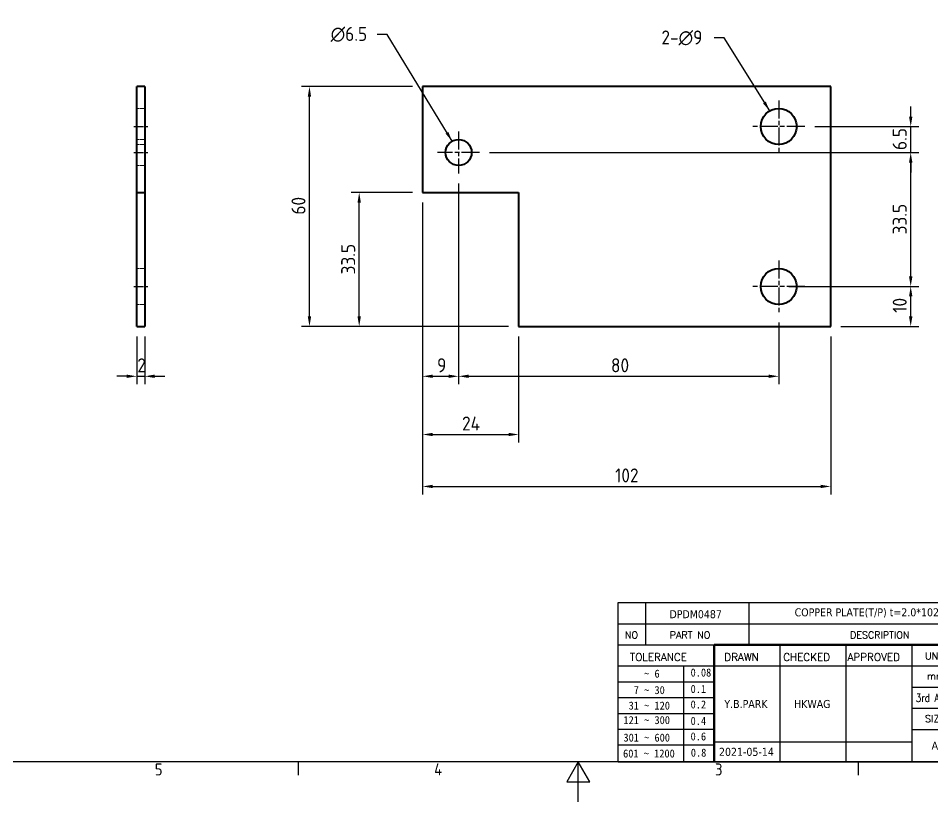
# Model space of a CAD drawing. Header units: millimetres. Extents: x 24815 to 37444, y -10619 to 6020.
# Drawn here: x 27167.4 to 27396, y -4478.6 to -4282.7 of the extents above; entities that cross this region are included whole.
import ezdxf
from ezdxf.enums import TextEntityAlignment as Align

# ---------------------------------------------------------------- set-up
doc = ezdxf.new("R2010")
doc.units = ezdxf.units.MM
doc.linetypes.add('DPDM0487$0$CHAIN', pattern=[0.3543, 0.2362, -0.0295, 0.0591, -0.0295])
doc.linetypes.add('DPDM0487$0$DASHED', pattern=[0.2067, 0.1654, -0.0413])
for name, color, linetype, lineweight in [('DPDM0487$0$가려진 것(ISO)', 2, 'DPDM0487$0$DASHED', 18), ('DPDM0487$0$가시적인 것(ISO)', 3, 'Continuous', 40), ('DPDM0487$0$경계(ISO)', 7, 'Continuous', 25), ('DPDM0487$0$기호(ISO)', 5, 'Continuous', 25), ('DPDM0487$0$제목(ISO)', 5, 'Continuous', 50), ('DPDM0487$0$중심 표식(ISO)', 1, 'Continuous', 25), ('DPDM0487$0$중심선(ISO)', 1, 'Continuous', 25), ('DPDM0487$0$치수(ISO)', 2, 'Continuous', 25), ('DPDM0487$0$해치(ISO)', 7, 'Continuous', 18)]:
    doc.layers.add(name, color=color, linetype=linetype, lineweight=lineweight)
doc.styles.add('DPDM0487$0$HAN_291', font='')
doc.styles.add('DPDM0487$0$HAN_370', font='', dxfattribs={"width": 2})
doc.styles.add('DPDM0487$0$RC_284', font='ROMANC.shx')
doc.styles.add('DPDM0487$0$RC_287', font='ROMANC.shx')
doc.styles.add('DPDM0487$0$RC_292', font='ROMANC.shx')
doc.styles.add('DPDM0487$0$ROMANT_294', font='romant.shx')
doc.styles.add('DPDM0487$0$문자 텍스트_PSTEK_POSCO', font='isocp.shx')
doc.styles.add('DPDM0487$0$치수 텍스트_PSTEK_POSCO', font='isocp.shx')
doc.styles.add('DPDM0487$0$텍스트 스타일198', font='tahoma.ttf')
doc.styles.add('DPDM0487$0$텍스트 스타일333', font='ROMANC.shx', dxfattribs={"width": 0.8})
doc.styles.get('DPDM0487$0$HAN_291').set_extended_font_data('GulimChe')
doc.styles.get('DPDM0487$0$HAN_370').set_extended_font_data('GulimChe')
doc.dimstyles.new('DPDM0487$0$치수_PSTEK_POSCO', dxfattribs={"dimtxt": 3.5, "dimasz": 2.5, "dimexe": 2, "dimexo": 2.5, "dimgap": 1, "dimtad": 1, "dimrnd": 1e-08, "dimdsep": 46, "dimtxsty": 'DPDM0487$0$치수 텍스트_PSTEK_POSCO', "dimcen": 0.09, "dimdle": 10, "dimclrd": 7, "dimclre": 7, "dimclrt": 2, "dimadec": 1, "dimazin": 2, "dimtfac": 1, "dimtmove": 0, "dimatfit": 3, "dimfxl": 1, "dimtolj": 1, "dimlwd": -1, "dimlwe": -1, "dimarcsym": 0})
doc.dimstyles.new('DPDM0487$0$치수_PSTEK_POSCO$7', dxfattribs={"dimtxt": 3.5, "dimasz": 2.5, "dimexe": 2, "dimexo": 2.5, "dimgap": 1, "dimtad": 1, "dimrnd": 1e-08, "dimdsep": 46, "dimtxsty": 'DPDM0487$0$치수 텍스트_PSTEK_POSCO', "dimcen": 0.09, "dimdle": 10, "dimclrd": 7, "dimclre": 7, "dimclrt": 2, "dimadec": 1, "dimazin": 2, "dimtfac": 1, "dimtmove": 0, "dimatfit": 3, "dimfxl": 1, "dimtolj": 1, "dimlwd": -1, "dimlwe": -1, "dimarcsym": 0})

# ---------------------------------------------------------------- blocks, each defined once
blk = doc.blocks.new('DPDM0487$0$경계 Default Border')
at = {"layer": 'DPDM0487$0$경계(ISO)'}
for p, q in [((140, 10), (140, 6.6)), ((280, 10), (280, 6.6))]:
    blk.add_line(p, q, dxfattribs=at)
at = {"layer": 'DPDM0487$0$경계(ISO)', "flags": 128}
for points in [[(10, 10), (10, 287), (410, 287), (410, 10), (10, 10)], [(210, 0), (210, 10), (207.11, 5), (212.89, 5), (210, 10)]]:
    blk.add_lwpolyline(points, dxfattribs=at)
at = {"layer": 'DPDM0487$0$경계(ISO)', "color": 2, "char_height": 3, "attachment_point": 7, "style": 'DPDM0487$0$문자 텍스트_PSTEK_POSCO'}
for s, insert in [('5', (104.14, 6.57)), ('4', (173.97, 6.6)), ('3', (244.17, 6.57))]:
    blk.add_mtext(s, dxfattribs=dict(at, insert=insert))
blk = doc.blocks.new('DPDM0487$0$제목 블록 PSTEK')
for color, points in [(252, [(317.22, 17.06), (322.03, 21.63), (322.28, 21.94), (317.05, 16.98), (318.75, 16.19), (316, 12.72), (316.34, 13), (318.92, 16.27)]), (5, [(321.62, 17.42), (319.53, 18.25), (322.45, 22.02), (317.22, 17.06), (318.92, 16.27), (316.17, 12.8)]), (1, [(324.48, 19.61), (325.24, 19.61), (325.24, 20.26), (321.23, 20.26), (321.23, 19.61), (321.98, 19.61), (321.98, 15.34), (324.48, 15.34)]), (252, [(321.98, 19.61), (321.4, 19.61), (321.4, 19.46), (321.98, 19.46)]), (252, [(324.66, 19.46), (325.42, 19.46), (325.42, 20.11), (325.24, 20.11), (325.24, 19.61), (324.48, 19.61), (324.48, 15.34), (322.16, 15.34), (322.16, 15.19), (324.66, 15.19)]), (1, [(329.23, 20.26), (325.66, 20.26), (325.66, 15.34), (329.36, 15.34), (329.36, 15.99), (328.11, 15.99), (328.11, 17.56), (329.23, 17.56), (329.23, 18.26), (328.11, 18.26), (328.11, 19.61), (329.23, 19.61)]), (252, [(328.29, 19.46), (329.41, 19.46), (329.41, 20.11), (329.23, 20.11), (329.23, 19.61), (328.11, 19.61), (328.11, 18.26), (328.29, 18.26)]), (1, [(332.33, 20.26), (329.86, 20.26), (329.86, 15.34), (332.33, 15.34), (332.33, 17.43), (333.07, 15.34), (335.49, 15.34), (334.25, 19.31), (335.44, 20.26), (334.31, 20.26), (332.33, 19)]), (252, [(332.51, 20.11), (332.33, 20.11), (332.33, 19), (332.51, 19.11)]), (252, [(335.62, 20.11), (335.25, 20.11), (334.25, 19.31), (335.49, 15.34), (333.2, 15.34), (333.25, 15.19), (335.66, 15.19), (334.43, 19.16)]), (252, [(328.29, 17.42), (329.41, 17.42), (329.41, 18.11), (329.23, 18.11), (329.23, 17.56), (328.11, 17.56), (328.11, 15.99), (328.29, 15.99)]), (252, [(332.51, 16.93), (332.33, 17.43), (332.33, 15.34), (330.04, 15.34), (330.04, 15.19), (332.51, 15.19)]), (252, [(329.54, 15.85), (329.36, 15.85), (329.36, 15.34), (325.83, 15.34), (325.83, 15.19), (329.54, 15.19)])]:
    blk.add_hatch(color=color).paths.add_polyline_path(points)
h = blk.add_hatch(color=1)
edge = h.paths.add_edge_path(flags=0)
edge.add_line((314.22, 19.61), (314.22, 17))
edge.add_line((314.22, 17), (314.35, 17))
edge.add_arc((314.35, 17.65), 0.651, 270, 360)
edge.add_line((315, 17.65), (315, 18.96))
edge.add_arc((314.35, 18.96), 0.651, 0, 90)
edge.add_line((314.35, 19.61), (314.22, 19.61))
edge = h.paths.add_edge_path()
edge.add_arc((314.98, 18.29), 1.97, 270, 450)
edge.add_line((314.98, 20.26), (311.77, 20.26))
edge.add_line((311.77, 20.26), (311.77, 15.34))
edge.add_line((311.77, 15.34), (314.22, 15.34))
edge.add_line((314.22, 15.34), (314.22, 16.32))
edge.add_line((314.22, 16.32), (314.98, 16.32))
h = blk.add_hatch(color=252)
edge = h.paths.add_edge_path()
edge.add_arc((314.98, 18.29), 1.97, 270, 406.8279)
edge.add_arc((315.16, 18.14), 1.97, -90, 53.561, ccw=False)
edge.add_line((315.16, 16.17), (314.4, 16.17))
edge.add_line((314.4, 16.17), (314.4, 15.19))
edge.add_line((314.4, 15.19), (311.94, 15.19))
edge.add_line((311.94, 15.19), (311.94, 15.34))
edge.add_line((311.94, 15.34), (314.22, 15.34))
edge.add_line((314.22, 15.34), (314.22, 16.32))
edge.add_line((314.22, 16.32), (314.98, 16.32))
h = blk.add_hatch(color=252)
edge = h.paths.add_edge_path()
edge.add_line((314.4, 19.46), (314.53, 19.46))
edge.add_arc((314.53, 18.81), 0.651, 60.4189, 90, ccw=False)
edge.add_arc((314.35, 18.96), 0.651, 39.9699, 90)
edge.add_line((314.35, 19.61), (314.22, 19.61))
edge.add_line((314.22, 19.61), (314.22, 17))
edge.add_line((314.22, 17), (314.35, 17))
edge.add_arc((314.35, 17.65), 0.651, 270, 274.6931)
edge.add_line((314.4, 17), (314.4, 19.46))
at = {"layer": 'DPDM0487$0$해치(ISO)', "true_color": 0x27d1fc}
h = blk.add_hatch(color=140, dxfattribs=at)
edge = h.paths.add_edge_path()
edge.add_ellipse((330.37, 20.16), major_axis=(9.1, 0), ratio=0.40699, start_angle=301.3098, end_angle=507.7437)
edge.add_ellipse((331.53, 20.46), major_axis=(-9.82, 0), ratio=0.39426, start_angle=111.5121, end_angle=334.4703, ccw=False)
edge.add_line((335.14, 16.86), (335.1, 16.99))
at = {"color": 180}
for p, q in [((182.48, 11.79), (182.48, 51.57)), ((182.48, 51.57), (372.48, 51.57)), ((189.27, 51.57), (189.27, 41.01)), ((215.22, 41.01), (215.22, 51.57)), ((280.88, 51.57), (280.88, 41.01)), ((310.09, 51.57), (310.09, 41.01)), ((316.9, 51.57), (316.9, 41.01)), ((338.46, 51.57), (338.46, 41.01)), ((372.48, 51.57), (372.48, 11.79)), ((182.48, 46.29), (372.48, 46.29)), ((182.48, 41.01), (206.45, 41.01)), ((222.94, 11.79), (222.94, 41.01)), ((239.43, 11.79), (239.43, 41.01)), ((255.92, 11.79), (255.92, 41.01)), ((268.69, 41.01), (268.69, 30.45)), ((280.88, 41.01), (280.88, 25.17)), ((310.09, 41.01), (310.09, 11.79)), ((182.48, 35.73), (206.45, 35.73)), ((198.86, 12.03), (198.86, 35.73)), ((206.45, 35.73), (372.48, 35.73)), ((182.48, 31.78), (206.45, 31.78)), ((255.92, 30.45), (372.48, 30.45)), ((182.48, 27.83), (206.45, 27.83)), ((255.92, 25.17), (372.48, 25.17)), ((268.69, 25.17), (268.69, 11.79)), ((182.48, 23.88), (206.45, 23.88)), ((182.48, 19.93), (206.45, 19.93)), ((255.92, 19.89), (310.09, 19.89)), ((206.45, 16.74), (255.92, 16.74)), ((182.48, 15.98), (206.45, 15.98)), ((182.48, 11.79), (372.48, 11.79))]:
    blk.add_line(p, q, dxfattribs=at)
at = {"color": 7, "lineweight": 50}
for p, q in [((206.45, 11.79), (206.45, 41.01)), ((206.45, 41.01), (372.48, 41.01))]:
    blk.add_line(p, q, dxfattribs=at)
at = {"color": 7}
for p, q in [((322.28, 21.94), (317.05, 16.98)), ((322.45, 22.02), (317.22, 17.06)), ((317.22, 17.06), (322.03, 21.63)), ((319.53, 18.25), (322.45, 22.02)), ((322.03, 21.63), (322.28, 21.94)), ((314.98, 20.26), (311.77, 20.26)), ((311.77, 20.26), (311.77, 15.34)), ((314.98, 20.26), (311.77, 20.26)), ((311.77, 20.26), (311.77, 15.34)), ((314.22, 17), (314.22, 19.61)), ((314.22, 19.61), (314.35, 19.61)), ((314.35, 19.61), (314.22, 19.61)), ((314.22, 19.61), (314.22, 17)), ((314.22, 17), (314.22, 19.61)), ((314.22, 19.61), (314.35, 19.61)), ((314.4, 19.46), (314.53, 19.46)), ((314.4, 17), (314.4, 19.46)), ((315, 18.96), (315, 17.65)), ((315, 18.96), (315, 17.65)), ((325.24, 20.26), (321.23, 20.26)), ((321.23, 20.26), (321.23, 19.61)), ((325.24, 20.26), (321.23, 20.26)), ((321.23, 20.26), (321.23, 19.61)), ((321.23, 19.61), (321.98, 19.61)), ((321.23, 19.61), (321.98, 19.61)), ((321.4, 19.61), (321.4, 19.46)), ((321.98, 19.61), (321.4, 19.61)), ((321.4, 19.46), (321.98, 19.46)), ((321.98, 19.61), (321.98, 15.34)), ((321.98, 19.46), (321.98, 19.61)), ((321.98, 19.61), (321.98, 15.34)), ((324.48, 19.61), (325.24, 19.61)), ((324.48, 15.34), (324.48, 19.61)), ((325.24, 19.61), (324.48, 19.61)), ((324.48, 19.61), (324.48, 15.34)), ((324.48, 19.61), (325.24, 19.61)), ((324.48, 15.34), (324.48, 19.61)), ((324.66, 19.46), (325.42, 19.46)), ((324.66, 15.19), (324.66, 19.46)), ((325.24, 19.61), (325.24, 20.26)), ((325.24, 19.61), (325.24, 20.26)), ((325.42, 20.11), (325.24, 20.11)), ((325.24, 20.11), (325.24, 19.61)), ((325.42, 19.46), (325.42, 20.11)), ((329.23, 20.26), (325.66, 20.26)), ((325.66, 20.26), (325.66, 15.34)), ((325.66, 20.26), (325.66, 15.34)), ((329.23, 20.26), (325.66, 20.26)), ((328.11, 18.26), (328.11, 19.61)), ((328.11, 19.61), (329.23, 19.61)), ((329.23, 19.61), (328.11, 19.61)), ((328.11, 19.61), (328.11, 18.26)), ((328.11, 18.26), (328.11, 19.61)), ((328.11, 19.61), (329.23, 19.61)), ((328.29, 18.26), (328.29, 19.46)), ((328.29, 19.46), (329.41, 19.46)), ((329.23, 19.61), (329.23, 20.26)), ((329.23, 19.61), (329.23, 20.26)), ((329.41, 20.11), (329.23, 20.11)), ((329.23, 20.11), (329.23, 19.61)), ((329.41, 19.46), (329.41, 20.11)), ((332.33, 20.26), (329.86, 20.26)), ((329.86, 20.26), (329.86, 15.34)), ((329.86, 20.26), (329.86, 15.34)), ((332.33, 20.26), (329.86, 20.26)), ((334.31, 20.26), (332.33, 19)), ((332.33, 19), (332.33, 20.26)), ((334.31, 20.26), (332.33, 19)), ((332.33, 19), (332.33, 20.26)), ((332.51, 20.11), (332.33, 20.11)), ((332.33, 20.11), (332.33, 19)), ((332.33, 19), (332.51, 19.11)), ((332.51, 19.11), (332.51, 20.11)), ((334.25, 19.31), (335.44, 20.26)), ((334.25, 19.31), (335.44, 20.26)), ((335.25, 20.11), (334.25, 19.31)), ((335.49, 15.34), (334.25, 19.31)), ((334.25, 19.31), (335.49, 15.34)), ((335.49, 15.34), (334.25, 19.31)), ((335.44, 20.26), (334.31, 20.26)), ((335.44, 20.26), (334.31, 20.26)), ((334.43, 19.16), (335.62, 20.11)), ((335.66, 15.19), (334.43, 19.16)), ((335.62, 20.11), (335.25, 20.11)), ((314.35, 17), (314.22, 17)), ((314.22, 17), (314.35, 17)), ((314.35, 17), (314.22, 17)), ((314.22, 16.32), (314.98, 16.32)), ((314.22, 15.34), (314.22, 16.32)), ((314.98, 16.32), (314.22, 16.32)), ((314.22, 16.32), (314.22, 15.34)), ((314.22, 16.32), (314.98, 16.32)), ((314.22, 15.34), (314.22, 16.32)), ((314.4, 16.17), (315.16, 16.17)), ((314.4, 15.19), (314.4, 16.17)), ((318.75, 16.19), (316, 12.72)), ((316.17, 12.8), (321.62, 17.42)), ((318.92, 16.27), (316.17, 12.8)), ((316.34, 13), (318.92, 16.27)), ((317.05, 16.98), (318.75, 16.19)), ((318.92, 16.27), (317.22, 17.06)), ((317.22, 17.06), (318.92, 16.27)), ((321.62, 17.42), (319.53, 18.25)), ((329.23, 18.26), (328.11, 18.26)), ((328.11, 18.26), (328.29, 18.26)), ((329.23, 18.26), (328.11, 18.26)), ((328.11, 17.56), (329.23, 17.56)), ((328.11, 15.99), (328.11, 17.56)), ((329.23, 17.56), (328.11, 17.56)), ((328.11, 17.56), (328.11, 15.99)), ((328.11, 17.56), (329.23, 17.56)), ((328.11, 15.99), (328.11, 17.56)), ((328.29, 15.99), (328.29, 17.42)), ((328.29, 17.42), (329.41, 17.42)), ((329.23, 17.56), (329.23, 18.26)), ((329.23, 17.56), (329.23, 18.26)), ((329.41, 18.11), (329.23, 18.11)), ((329.23, 18.11), (329.23, 17.56)), ((329.41, 17.42), (329.41, 18.11)), ((332.33, 17.43), (333.07, 15.34)), ((332.33, 15.34), (332.33, 17.43)), ((332.51, 16.93), (332.33, 17.43)), ((332.33, 17.43), (332.33, 15.34)), ((332.33, 17.43), (333.07, 15.34)), ((332.33, 15.34), (332.33, 17.43)), ((332.51, 15.19), (332.51, 16.93)), ((345.04, 17.5), (344.99, 17.69)), ((311.77, 15.34), (314.22, 15.34)), ((311.77, 15.34), (314.22, 15.34)), ((314.22, 15.34), (311.94, 15.34)), ((311.94, 15.34), (311.94, 15.19)), ((311.94, 15.19), (314.4, 15.19)), ((321.98, 15.34), (324.48, 15.34)), ((321.98, 15.34), (324.48, 15.34)), ((324.48, 15.34), (322.16, 15.34)), ((322.16, 15.34), (322.16, 15.19)), ((322.16, 15.19), (324.66, 15.19)), ((325.66, 15.34), (329.36, 15.34)), ((325.66, 15.34), (329.36, 15.34)), ((329.36, 15.34), (325.83, 15.34)), ((325.83, 15.34), (325.83, 15.19)), ((325.83, 15.19), (329.54, 15.19)), ((329.36, 15.99), (328.11, 15.99)), ((328.11, 15.99), (328.29, 15.99)), ((329.36, 15.99), (328.11, 15.99)), ((329.36, 15.34), (329.36, 15.99)), ((329.36, 15.34), (329.36, 15.99)), ((329.54, 15.85), (329.36, 15.85)), ((329.36, 15.85), (329.36, 15.34)), ((329.54, 15.19), (329.54, 15.85)), ((329.86, 15.34), (332.33, 15.34)), ((329.86, 15.34), (332.33, 15.34)), ((332.33, 15.34), (330.04, 15.34)), ((330.04, 15.34), (330.04, 15.19)), ((330.04, 15.19), (332.51, 15.19)), ((333.07, 15.34), (335.49, 15.34)), ((333.07, 15.34), (335.49, 15.34)), ((335.49, 15.34), (333.2, 15.34)), ((333.2, 15.34), (333.25, 15.19)), ((333.25, 15.19), (335.66, 15.19)), ((316, 12.72), (316.34, 13))]:
    blk.add_line(p, q, dxfattribs=at)
at = {"color": 5}
for p, q in [((322.45, 22.02), (317.22, 17.06)), ((319.53, 18.25), (322.45, 22.02)), ((316.17, 12.8), (321.62, 17.42)), ((318.92, 16.27), (316.17, 12.8)), ((317.22, 17.06), (318.92, 16.27)), ((321.62, 17.42), (319.53, 18.25))]:
    blk.add_line(p, q, dxfattribs=at)
at = {"color": 1}
for p, q in [((314.98, 20.26), (311.77, 20.26)), ((311.77, 20.26), (311.77, 15.34)), ((314.22, 17), (314.22, 19.61)), ((314.22, 19.61), (314.35, 19.61)), ((315, 18.96), (315, 17.65)), ((325.24, 20.26), (321.23, 20.26)), ((321.23, 20.26), (321.23, 19.61)), ((321.23, 19.61), (321.98, 19.61)), ((321.98, 19.61), (321.98, 15.34)), ((324.48, 19.61), (325.24, 19.61)), ((324.48, 15.34), (324.48, 19.61)), ((325.24, 19.61), (325.24, 20.26)), ((329.23, 20.26), (325.66, 20.26)), ((325.66, 20.26), (325.66, 15.34)), ((328.11, 18.26), (328.11, 19.61)), ((328.11, 19.61), (329.23, 19.61)), ((329.23, 19.61), (329.23, 20.26)), ((332.33, 20.26), (329.86, 20.26)), ((329.86, 20.26), (329.86, 15.34)), ((334.31, 20.26), (332.33, 19)), ((332.33, 19), (332.33, 20.26)), ((334.25, 19.31), (335.44, 20.26)), ((335.49, 15.34), (334.25, 19.31)), ((335.44, 20.26), (334.31, 20.26)), ((314.35, 17), (314.22, 17)), ((314.22, 16.32), (314.98, 16.32)), ((314.22, 15.34), (314.22, 16.32)), ((329.23, 18.26), (328.11, 18.26)), ((328.11, 17.56), (329.23, 17.56)), ((328.11, 15.99), (328.11, 17.56)), ((329.23, 17.56), (329.23, 18.26)), ((332.33, 17.43), (333.07, 15.34)), ((332.33, 15.34), (332.33, 17.43)), ((311.77, 15.34), (314.22, 15.34)), ((321.98, 15.34), (324.48, 15.34)), ((325.66, 15.34), (329.36, 15.34)), ((329.36, 15.99), (328.11, 15.99)), ((329.36, 15.34), (329.36, 15.99)), ((329.86, 15.34), (332.33, 15.34)), ((333.07, 15.34), (335.49, 15.34))]:
    blk.add_line(p, q, dxfattribs=at)
at = {"color": 7}
for centre, radius, start, end in [((314.35, 18.96), 0.651, 0, 90), ((314.35, 18.96), 0.651, 39.9699, 90), ((314.35, 18.96), 0.651, 0, 90), ((314.53, 18.81), 0.651, 60.4189, 90), ((314.98, 18.29), 1.97, 270, 90), ((314.98, 18.29), 1.97, 270, 90), ((314.98, 18.29), 1.97, 270, 46.8279), ((315.16, 18.14), 1.97, 270, 53.561), ((314.35, 17.65), 0.651, 270, 0), ((314.35, 17.65), 0.651, 270, 0), ((314.35, 17.65), 0.651, 270, 274.6931)]:
    blk.add_arc(centre, radius, start, end, dxfattribs=at)
at = {"color": 1}
for centre, radius, start, end in [((314.35, 18.96), 0.651, 0, 90), ((314.98, 18.29), 1.97, 270, 90), ((314.35, 17.65), 0.651, 270, 0)]:
    blk.add_arc(centre, radius, start, end, dxfattribs=at)
at = {"layer": 'DPDM0487$0$제목(ISO)', "lineweight": 18}
blk.add_line((182.48, 35.73), (182.48, 11.79), dxfattribs=at)
at = {"layer": 'DPDM0487$0$제목(ISO)'}
for p, q in [((322.28, 21.94), (317.05, 16.98)), ((322.45, 22.02), (317.22, 17.06)), ((317.22, 17.06), (322.03, 21.63)), ((319.53, 18.25), (322.45, 22.02)), ((322.03, 21.63), (322.28, 21.94)), ((314.98, 20.26), (311.77, 20.26)), ((311.77, 20.26), (311.77, 15.34)), ((314.22, 17), (314.22, 19.61)), ((314.22, 19.61), (314.35, 19.61)), ((314.35, 19.61), (314.22, 19.61)), ((314.22, 19.61), (314.22, 17)), ((314.4, 19.46), (314.53, 19.46)), ((314.4, 17), (314.4, 19.46)), ((315, 18.96), (315, 17.65)), ((325.24, 20.26), (321.23, 20.26)), ((321.23, 20.26), (321.23, 19.61)), ((321.23, 19.61), (321.98, 19.61)), ((321.98, 19.61), (321.4, 19.61)), ((321.4, 19.61), (321.4, 19.46)), ((321.4, 19.46), (321.98, 19.46)), ((321.98, 19.61), (321.98, 15.34)), ((321.98, 19.46), (321.98, 19.61)), ((324.48, 19.61), (325.24, 19.61)), ((324.48, 15.34), (324.48, 19.61)), ((325.24, 19.61), (324.48, 19.61)), ((324.48, 19.61), (324.48, 15.34)), ((324.66, 19.46), (325.42, 19.46)), ((324.66, 15.19), (324.66, 19.46)), ((325.24, 19.61), (325.24, 20.26)), ((325.42, 20.11), (325.24, 20.11)), ((325.24, 20.11), (325.24, 19.61)), ((325.42, 19.46), (325.42, 20.11)), ((329.23, 20.26), (325.66, 20.26)), ((325.66, 20.26), (325.66, 15.34)), ((328.11, 18.26), (328.11, 19.61)), ((328.11, 19.61), (329.23, 19.61)), ((329.23, 19.61), (328.11, 19.61)), ((328.11, 19.61), (328.11, 18.26)), ((328.29, 19.46), (329.41, 19.46)), ((328.29, 18.26), (328.29, 19.46)), ((329.23, 19.61), (329.23, 20.26)), ((329.41, 20.11), (329.23, 20.11)), ((329.23, 20.11), (329.23, 19.61)), ((329.41, 19.46), (329.41, 20.11)), ((332.33, 20.26), (329.86, 20.26)), ((329.86, 20.26), (329.86, 15.34)), ((334.31, 20.26), (332.33, 19)), ((332.33, 19), (332.33, 20.26)), ((332.51, 20.11), (332.33, 20.11)), ((332.33, 20.11), (332.33, 19)), ((332.33, 19), (332.51, 19.11)), ((332.51, 19.11), (332.51, 20.11)), ((334.25, 19.31), (335.44, 20.26)), ((335.25, 20.11), (334.25, 19.31)), ((335.49, 15.34), (334.25, 19.31)), ((334.25, 19.31), (335.49, 15.34)), ((335.44, 20.26), (334.31, 20.26)), ((334.43, 19.16), (335.62, 20.11)), ((335.66, 15.19), (334.43, 19.16)), ((335.62, 20.11), (335.25, 20.11)), ((314.35, 17), (314.22, 17)), ((314.22, 17), (314.35, 17)), ((314.22, 15.34), (314.22, 16.32)), ((314.22, 16.32), (314.98, 16.32)), ((314.98, 16.32), (314.22, 16.32)), ((314.22, 16.32), (314.22, 15.34)), ((314.4, 15.19), (314.4, 16.17)), ((314.4, 16.17), (315.16, 16.17)), ((318.75, 16.19), (316, 12.72)), ((316.17, 12.8), (321.62, 17.42)), ((318.92, 16.27), (316.17, 12.8)), ((316.34, 13), (318.92, 16.27)), ((317.05, 16.98), (318.75, 16.19)), ((317.22, 17.06), (318.92, 16.27)), ((318.92, 16.27), (317.22, 17.06)), ((321.62, 17.42), (319.53, 18.25)), ((329.23, 18.26), (328.11, 18.26)), ((328.11, 18.26), (328.29, 18.26)), ((328.11, 15.99), (328.11, 17.56)), ((328.11, 17.56), (329.23, 17.56)), ((329.23, 17.56), (328.11, 17.56)), ((328.11, 17.56), (328.11, 15.99)), ((328.29, 17.42), (329.41, 17.42)), ((328.29, 15.99), (328.29, 17.42)), ((329.23, 17.56), (329.23, 18.26)), ((329.41, 18.11), (329.23, 18.11)), ((329.23, 18.11), (329.23, 17.56)), ((329.41, 17.42), (329.41, 18.11)), ((332.33, 15.34), (332.33, 17.43)), ((332.33, 17.43), (333.07, 15.34)), ((332.51, 16.93), (332.33, 17.43)), ((332.33, 17.43), (332.33, 15.34)), ((332.51, 15.19), (332.51, 16.93)), ((311.77, 15.34), (314.22, 15.34)), ((314.22, 15.34), (311.94, 15.34)), ((311.94, 15.34), (311.94, 15.19)), ((311.94, 15.19), (314.4, 15.19)), ((321.98, 15.34), (324.48, 15.34)), ((324.48, 15.34), (322.16, 15.34)), ((322.16, 15.34), (322.16, 15.19)), ((322.16, 15.19), (324.66, 15.19)), ((325.66, 15.34), (329.36, 15.34)), ((329.36, 15.34), (325.83, 15.34)), ((325.83, 15.34), (325.83, 15.19)), ((325.83, 15.19), (329.54, 15.19)), ((329.36, 15.99), (328.11, 15.99)), ((328.11, 15.99), (328.29, 15.99)), ((329.36, 15.34), (329.36, 15.99)), ((329.54, 15.85), (329.36, 15.85)), ((329.36, 15.85), (329.36, 15.34)), ((329.54, 15.19), (329.54, 15.85)), ((329.86, 15.34), (332.33, 15.34)), ((332.33, 15.34), (330.04, 15.34)), ((330.04, 15.34), (330.04, 15.19)), ((330.04, 15.19), (332.51, 15.19)), ((333.07, 15.34), (335.49, 15.34)), ((335.49, 15.34), (333.2, 15.34)), ((333.2, 15.34), (333.25, 15.19)), ((333.25, 15.19), (335.66, 15.19)), ((316, 12.72), (316.34, 13))]:
    blk.add_line(p, q, dxfattribs=at)
at = {"layer": 'DPDM0487$0$제목(ISO)', "color": 4}
blk.add_line((335.14, 16.86), (335.1, 16.99), dxfattribs=at)
at = {"layer": 'DPDM0487$0$제목(ISO)'}
for centre, radius, start, end in [((314.35, 18.96), 0.651, 0, 90), ((314.35, 18.96), 0.651, 39.9699, 90), ((314.53, 18.81), 0.651, 60.4189, 90), ((314.98, 18.29), 1.97, 46.8279, 90), ((314.98, 18.29), 1.97, 270, 46.8279), ((314.98, 18.29), 1.97, 270, 46.8279), ((315.16, 18.14), 1.97, 270, 53.561), ((314.35, 17.65), 0.651, 270, 0), ((314.35, 17.65), 0.651, 270, 274.6931)]:
    blk.add_arc(centre, radius, start, end, dxfattribs=at)
at = {"layer": 'DPDM0487$0$제목(ISO)', "color": 4}
for centre, major_axis, ratio, start_param, end_param in [((331.53, 20.46), (9.82, 0), 0.39426, 5.087845, 8.9792), ((330.37, 20.16), (9.1, 0), 0.40699, 5.258849, 8.861799)]:
    blk.add_ellipse(centre, major_axis=major_axis, ratio=ratio, start_param=start_param, end_param=end_param, dxfattribs=at)
at = {"color": 2}
for s, height, style, p in [('NO', 1.742, 'DPDM0487$0$RC_284', (184.14, 42.62)), ('PART NO', 1.742, 'DPDM0487$0$RC_284', (195.34, 42.62)), ('DESCRIPTION', 1.7424, 'DPDM0487$0$RC_284', (240.4, 42.62)), ("Q'TY", 1.742, 'DPDM0487$0$RC_284', (310.14, 42.62)), ('COLOR/FINISH', 1.7424, 'DPDM0487$0$RC_284', (317.77, 42.62)), ('REMARK', 1.742, 'DPDM0487$0$RC_284', (348.35, 42.62)), (' TOLERANCE', 1.9, 'DPDM0487$0$RC_287', (184.09, 37.01)), ('DRAWN', 1.9, 'DPDM0487$0$RC_287', (208.98, 37.01)), ('CHECKED', 1.9, 'DPDM0487$0$RC_287', (223.69, 37.01)), ('APPROVED', 1.9, 'DPDM0487$0$RC_287', (239.78, 37.01)), ('UNIT', 1.742, 'DPDM0487$0$RC_284', (259.17, 37.34)), ('SCALE', 1.742, 'DPDM0487$0$RC_284', (270.29, 37.34)), ('MODEL NAME', 2.178, 'DPDM0487$0$RC_292', (284.1, 37.25)), ('    ~ 6', 2, 'DPDM0487$0$HAN_291', (183.77, 32.82)), ('0.08', 2, 'DPDM0487$0$HAN_291', (200.55, 33.1)), ('mm', 1.742, 'DPDM0487$0$RC_284', (259.65, 32.35)), ('PART NAME', 2.178, 'DPDM0487$0$RC_292', (285.14, 32.03)), ('  7 ~ 30', 2, 'DPDM0487$0$HAN_291', (183.77, 28.71)), ('0.1', 2, 'DPDM0487$0$HAN_291', (200.55, 28.99)), (' DWG NO.', 2.178, 'DPDM0487$0$RC_292', (284.81, 26.75)), (' 31 ~ 120', 2, 'DPDM0487$0$HAN_291', (183.77, 24.83)), ('0.2', 2, 'DPDM0487$0$HAN_291', (200.55, 25.11)), ('121 ~ 300', 2, 'DPDM0487$0$HAN_291', (183.77, 21.21)), ('0.4', 2, 'DPDM0487$0$HAN_291', (200.55, 21)), ('SIZE', 1.742, 'DPDM0487$0$RC_284', (259.17, 21.69)), ('REFERENCE', 2.178, 'DPDM0487$0$RC_292', (278.27, 21.43)), ('301 ~ 600', 2, 'DPDM0487$0$HAN_291', (183.77, 16.83)), ('0.6', 2, 'DPDM0487$0$HAN_291', (200.55, 17.12)), ('601 ~ 1200', 2, 'DPDM0487$0$HAN_291', (183.68, 12.85)), ('0.8', 2, 'DPDM0487$0$HAN_291', (200.61, 13.06))]:
    blk.add_text(s, height=height, dxfattribs=dict(at, style=style)).set_placement(p)
at = {"color": 2, "style": 'DPDM0487$0$RC_284'}
blk.add_text('MATERIAL', height=1.742, dxfattribs=at).set_placement((295.48, 43.65), align=Align.MIDDLE_CENTER)
at = {"color": 7, "style": 'DPDM0487$0$텍스트 스타일333', "width": 0.8}
blk.add_text('N/S', height=2, dxfattribs=at).set_placement((274.78, 33.09), align=Align.MIDDLE_CENTER)
at = {"color": 2, "style": 'DPDM0487$0$텍스트 스타일333', "width": 0.8}
blk.add_text('3rd ANGLE PROJ.', height=2, dxfattribs=at).set_placement((256.84, 26.76))
at = {"color": 7, "style": 'DPDM0487$0$ROMANT_294'}
for s, p in [('POWER', (342.83, 20.97)), ('SYSTEM', (342.83, 17.33)), ('TECHNOLOGY', (342.83, 13.57))]:
    blk.add_text(s, height=2.7, dxfattribs=at).set_placement(p)
at = {"color": 7, "insert": (320.85, 14.21), "char_height": 1.4, "attachment_point": 1, "line_spacing_factor": 0.332, "style": 'DPDM0487$0$HAN_370'}
blk.add_mtext('\\fHY견고딕|b0|i0;\\H1.4000;피에스텍', dxfattribs=at)
at = {"layer": 'DPDM0487$0$제목(ISO)', "color": 7, "style": 'DPDM0487$0$텍스트 스타일198'}
for tag, p in [('설명_001', (226.55, 48.15)), ('질량\\P3;_001', (350.3, 48.16)), ('부품_번호_001', (195.28, 47.68)), ('재질_001', (290.47, 47.93)), ('1._MODEL_NAME_001', (330.01, 37.54)), ('제목_001', (335.81, 32.12)), ('설계자_001', (208.99, 25.23)), ('점검자_001', (226.43, 25.23)), ('부품_번호_001', (333.94, 26.81)), ('시트_크기_001', (260.81, 14.84)), ('프로젝트_001', (276.01, 15.07)), ('작성_날짜_001', (207.65, 13.27))]:
    blk.add_attdef(tag, p, '', height=2, dxfattribs=at)
for tag, p in [("3._Q'TY", (313.5, 48.93)), ('4._COLOR', (327.68, 48.93)), ('엔지니어링_승인자', (247.67, 26.23)), ('점검_날짜', (231.18, 14.27)), ('엔지니어링_승인_날짜', (247.67, 14.27))]:
    blk.add_attdef(tag, text='', height=2, dxfattribs=at).set_placement(p, align=Align.MIDDLE_CENTER)
blk = doc.blocks.new('*D1431')
at = {"layer": 'Defpoints', "color": 0, "transparency": 16777216}
for p in [(27277.5, -4321.47), (27268.5, -4326.22), (27277.5, -4372.18)]:
    blk.add_point(p, dxfattribs=at)
at = {"layer": 'DPDM0487$0$치수(ISO)', "color": 7, "transparency": 16777216}
for p, q in [((27277.5, -4323.97), (27277.5, -4374.18)), ((27268.5, -4328.72), (27268.5, -4374.18)), ((27271, -4372.18), (27275, -4372.18))]:
    blk.add_line(p, q, dxfattribs=at)
for points in [[(27271, -4371.76), (27271, -4372.59), (27268.5, -4372.18)], [(27275, -4371.76), (27275, -4372.59), (27277.5, -4372.18)]]:
    blk.add_solid(points, dxfattribs=at)
at = {"layer": 'DPDM0487$0$치수(ISO)', "color": 2, "transparency": 16777216, "insert": (27272.1, -4369.43), "char_height": 3.5, "attachment_point": 4, "style": 'DPDM0487$0$치수 텍스트_PSTEK_POSCO'}
blk.add_mtext('\\A1;9', dxfattribs=at)
blk = doc.blocks.new('*D1432')
at = {"layer": 'Defpoints', "color": 0, "transparency": 16777216}
for p in [(27277.5, -4321.47), (27357.5, -4356.22), (27357.5, -4372.18)]:
    blk.add_point(p, dxfattribs=at)
at = {"layer": 'DPDM0487$0$치수(ISO)', "color": 7, "transparency": 16777216}
for p, q in [((27277.5, -4323.97), (27277.5, -4374.18)), ((27357.5, -4358.72), (27357.5, -4374.18)), ((27280, -4372.18), (27355, -4372.18))]:
    blk.add_line(p, q, dxfattribs=at)
for points in [[(27280, -4371.76), (27280, -4372.59), (27277.5, -4372.18)], [(27355, -4371.76), (27355, -4372.59), (27357.5, -4372.18)]]:
    blk.add_solid(points, dxfattribs=at)
at = {"layer": 'DPDM0487$0$치수(ISO)', "color": 2, "transparency": 16777216, "insert": (27315.58, -4369.43), "char_height": 3.5, "attachment_point": 4, "style": 'DPDM0487$0$치수 텍스트_PSTEK_POSCO'}
blk.add_mtext('\\A1;80', dxfattribs=at)
blk = doc.blocks.new('*D1433')
at = {"layer": 'Defpoints', "color": 0, "transparency": 16777216}
for p in [(27268.5, -4326.22), (27292.5, -4359.72), (27292.5, -4386.73)]:
    blk.add_point(p, dxfattribs=at)
at = {"layer": 'DPDM0487$0$치수(ISO)', "color": 7, "transparency": 16777216}
for p, q in [((27268.5, -4328.72), (27268.5, -4388.73)), ((27292.5, -4362.22), (27292.5, -4388.73)), ((27271, -4386.73), (27290, -4386.73))]:
    blk.add_line(p, q, dxfattribs=at)
for points in [[(27271, -4386.31), (27271, -4387.14), (27268.5, -4386.73)], [(27290, -4386.31), (27290, -4387.14), (27292.5, -4386.73)]]:
    blk.add_solid(points, dxfattribs=at)
at = {"layer": 'DPDM0487$0$치수(ISO)', "color": 2, "transparency": 16777216, "insert": (27278.35, -4383.98), "char_height": 3.5, "attachment_point": 4, "style": 'DPDM0487$0$치수 텍스트_PSTEK_POSCO'}
blk.add_mtext('\\A1;24', dxfattribs=at)
blk = doc.blocks.new('*D1434')
at = {"layer": 'Defpoints', "color": 0, "transparency": 16777216}
for p in [(27268.5, -4326.22), (27370.5, -4359.72), (27370.5, -4399.72)]:
    blk.add_point(p, dxfattribs=at)
at = {"layer": 'DPDM0487$0$치수(ISO)', "color": 7, "transparency": 16777216}
for p, q in [((27268.5, -4328.72), (27268.5, -4401.72)), ((27370.5, -4362.22), (27370.5, -4401.72)), ((27271, -4399.72), (27368, -4399.72))]:
    blk.add_line(p, q, dxfattribs=at)
for points in [[(27271, -4399.3), (27271, -4400.13), (27268.5, -4399.72)], [(27368, -4399.3), (27368, -4400.13), (27370.5, -4399.72)]]:
    blk.add_solid(points, dxfattribs=at)
at = {"layer": 'DPDM0487$0$치수(ISO)', "color": 2, "transparency": 16777216, "insert": (27316.59, -4396.97), "char_height": 3.5, "attachment_point": 4, "style": 'DPDM0487$0$치수 텍스트_PSTEK_POSCO'}
blk.add_mtext('\\A1;102', dxfattribs=at)
blk = doc.blocks.new('*D1435')
at = {"layer": 'Defpoints', "color": 0, "transparency": 16777216}
for p in [(27252.64, -4326.22), (27268.5, -4326.22), (27292.5, -4359.72)]:
    blk.add_point(p, dxfattribs=at)
at = {"layer": 'DPDM0487$0$치수(ISO)', "color": 7, "transparency": 16777216}
for p, q in [((27266, -4326.22), (27250.64, -4326.22)), ((27252.64, -4357.22), (27252.64, -4328.72)), ((27290, -4359.72), (27250.64, -4359.72))]:
    blk.add_line(p, q, dxfattribs=at)
for points in [[(27252.22, -4328.72), (27253.05, -4328.72), (27252.64, -4326.22)], [(27252.22, -4357.22), (27253.05, -4357.22), (27252.64, -4359.72)]]:
    blk.add_solid(points, dxfattribs=at)
at = {"layer": 'DPDM0487$0$치수(ISO)', "color": 2, "transparency": 16777216, "insert": (27249.89, -4346.71), "char_height": 3.5, "attachment_point": 4, "rotation": 90, "style": 'DPDM0487$0$치수 텍스트_PSTEK_POSCO'}
blk.add_mtext('\\A1;33.5', dxfattribs=at)
blk = doc.blocks.new('*D1436')
at = {"layer": 'Defpoints', "color": 0, "transparency": 16777216}
for p in [(27240.21, -4299.72), (27268.5, -4299.72), (27292.5, -4359.72)]:
    blk.add_point(p, dxfattribs=at)
at = {"layer": 'DPDM0487$0$치수(ISO)', "color": 7, "transparency": 16777216}
for p, q in [((27266, -4299.72), (27238.21, -4299.72)), ((27240.21, -4357.22), (27240.21, -4302.22)), ((27290, -4359.72), (27238.21, -4359.72))]:
    blk.add_line(p, q, dxfattribs=at)
for points in [[(27239.79, -4302.22), (27240.62, -4302.22), (27240.21, -4299.72)], [(27239.79, -4357.22), (27240.62, -4357.22), (27240.21, -4359.72)]]:
    blk.add_solid(points, dxfattribs=at)
at = {"layer": 'DPDM0487$0$치수(ISO)', "color": 2, "transparency": 16777216, "insert": (27237.46, -4331.75), "char_height": 3.5, "attachment_point": 4, "rotation": 90, "style": 'DPDM0487$0$치수 텍스트_PSTEK_POSCO'}
blk.add_mtext('\\A1;60', dxfattribs=at)
blk = doc.blocks.new('*D1437')
at = {"layer": 'Defpoints', "color": 0, "transparency": 16777216}
for p in [(27357.5, -4349.72), (27390.5, -4349.72), (27370.5, -4359.72)]:
    blk.add_point(p, dxfattribs=at)
at = {"layer": 'DPDM0487$0$치수(ISO)', "color": 7, "transparency": 16777216}
for p, q in [((27360, -4349.72), (27392.5, -4349.72)), ((27390.5, -4357.22), (27390.5, -4352.22)), ((27373, -4359.72), (27392.5, -4359.72))]:
    blk.add_line(p, q, dxfattribs=at)
for points in [[(27390.08, -4352.22), (27390.92, -4352.22), (27390.5, -4349.72)], [(27390.08, -4357.22), (27390.92, -4357.22), (27390.5, -4359.72)]]:
    blk.add_solid(points, dxfattribs=at)
at = {"layer": 'DPDM0487$0$치수(ISO)', "color": 2, "transparency": 16777216, "insert": (27387.75, -4356.3), "char_height": 3.5, "attachment_point": 4, "rotation": 90, "style": 'DPDM0487$0$치수 텍스트_PSTEK_POSCO'}
blk.add_mtext('\\A1;10', dxfattribs=at)
blk = doc.blocks.new('*D1438')
at = {"layer": 'Defpoints', "color": 0, "transparency": 16777216}
for p in [(27282.75, -4316.22), (27390.5, -4316.22), (27357.5, -4349.72)]:
    blk.add_point(p, dxfattribs=at)
at = {"layer": 'DPDM0487$0$치수(ISO)', "color": 7, "transparency": 16777216}
for p, q in [((27285.25, -4316.22), (27392.5, -4316.22)), ((27390.5, -4347.22), (27390.5, -4318.72)), ((27360, -4349.72), (27392.5, -4349.72))]:
    blk.add_line(p, q, dxfattribs=at)
for points in [[(27390.08, -4318.72), (27390.92, -4318.72), (27390.5, -4316.22)], [(27390.08, -4347.22), (27390.92, -4347.22), (27390.5, -4349.72)]]:
    blk.add_solid(points, dxfattribs=at)
at = {"layer": 'DPDM0487$0$치수(ISO)', "color": 2, "transparency": 16777216, "insert": (27387.75, -4336.7), "char_height": 3.5, "attachment_point": 4, "rotation": 90, "style": 'DPDM0487$0$치수 텍스트_PSTEK_POSCO'}
blk.add_mtext('\\A1;33.5', dxfattribs=at)
blk = doc.blocks.new('*D1439')
at = {"layer": 'Defpoints', "color": 0, "transparency": 16777216}
for p in [(27364, -4309.72), (27390.5, -4309.72), (27282.75, -4316.22)]:
    blk.add_point(p, dxfattribs=at)
at = {"layer": 'DPDM0487$0$치수(ISO)', "color": 7, "transparency": 16777216}
for p, q in [((27390.5, -4307.22), (27390.5, -4304.72)), ((27366.5, -4309.72), (27392.5, -4309.72)), ((27390.5, -4316.22), (27390.5, -4309.72)), ((27285.25, -4316.22), (27392.5, -4316.22)), ((27390.5, -4318.72), (27390.5, -4321.22))]:
    blk.add_line(p, q, dxfattribs=at)
for points in [[(27390.08, -4307.22), (27390.92, -4307.22), (27390.5, -4309.72)], [(27390.08, -4318.72), (27390.92, -4318.72), (27390.5, -4316.22)]]:
    blk.add_solid(points, dxfattribs=at)
at = {"layer": 'DPDM0487$0$치수(ISO)', "color": 2, "transparency": 16777216, "insert": (27387.75, -4315.59), "char_height": 3.5, "attachment_point": 4, "rotation": 90, "style": 'DPDM0487$0$치수 텍스트_PSTEK_POSCO'}
blk.add_mtext('\\A1;6.5', dxfattribs=at)
blk = doc.blocks.new('*D1440')
at = {"layer": 'Defpoints', "color": 0, "transparency": 16777216}
for p in [(27197.02, -4359.72), (27199.02, -4359.72), (27199.02, -4372.18)]:
    blk.add_point(p, dxfattribs=at)
at = {"layer": 'DPDM0487$0$치수(ISO)', "color": 7, "transparency": 16777216}
for p, q in [((27197.02, -4362.22), (27197.02, -4374.18)), ((27199.02, -4362.22), (27199.02, -4374.18)), ((27194.52, -4372.18), (27192.02, -4372.18)), ((27197.02, -4372.18), (27199.02, -4372.18)), ((27201.52, -4372.18), (27204.02, -4372.18))]:
    blk.add_line(p, q, dxfattribs=at)
for points in [[(27194.52, -4371.76), (27194.52, -4372.59), (27197.02, -4372.18)], [(27201.52, -4371.76), (27201.52, -4372.59), (27199.02, -4372.18)]]:
    blk.add_solid(points, dxfattribs=at)
at = {"layer": 'DPDM0487$0$치수(ISO)', "color": 2, "transparency": 16777216, "insert": (27197.17, -4369.43), "char_height": 3.5, "attachment_point": 4, "style": 'DPDM0487$0$치수 텍스트_PSTEK_POSCO'}
blk.add_mtext('\\A1;2', dxfattribs=at)

msp = doc.modelspace()

# ---------------------------------------------------------------- linework, layer by layer
at = {"layer": 'DPDM0487$0$가려진 것(ISO)', "ltscale": 3.809293}
for p, q in [((27197.02071, -4305.21598), (27199.02071, -4305.21598)), ((27197.02071, -4312.96598), (27199.02071, -4312.96598)), ((27197.02071, -4314.21598), (27199.02071, -4314.21598)), ((27197.02071, -4319.46598), (27199.02071, -4319.46598)), ((27197.02071, -4345.21598), (27199.02071, -4345.21598)), ((27197.02071, -4354.21598), (27199.02071, -4354.21598))]:
    msp.add_line(p, q, dxfattribs=at)
at = {"layer": 'DPDM0487$0$가시적인 것(ISO)'}
for p, q in [((27197.02071, -4326.21598), (27197.02071, -4299.71598)), ((27199.02071, -4299.71598), (27197.02071, -4299.71598)), ((27199.02071, -4299.71598), (27199.02071, -4326.21598)), ((27370.49836, -4299.71598), (27268.49836, -4299.71598)), ((27268.49836, -4299.71598), (27268.49836, -4326.21598)), ((27370.49836, -4359.71598), (27370.49836, -4299.71598)), ((27197.02071, -4359.71598), (27197.02071, -4326.21598)), ((27197.02071, -4326.21598), (27199.02071, -4326.21598)), ((27199.02071, -4326.21598), (27199.02071, -4359.71598)), ((27268.49836, -4326.21598), (27292.49836, -4326.21598)), ((27292.49836, -4326.21598), (27292.49836, -4359.71598)), ((27197.02071, -4359.71598), (27199.02071, -4359.71598)), ((27292.49836, -4359.71598), (27370.49836, -4359.71598))]:
    msp.add_line(p, q, dxfattribs=at)
for centre, radius in [((27357.49836, -4309.71598), 4.5), ((27277.49836, -4316.21598), 3.25), ((27357.49836, -4349.71598), 4.5)]:
    msp.add_circle(centre, radius, dxfattribs=at)
at = {"layer": 'DPDM0487$0$중심 표식(ISO)', "linetype": 'DPDM0487$0$CHAIN', "ltscale": 19.051651}
for p, q in [((27357.49836, -4303.21598), (27357.49836, -4316.21598)), ((27363.99836, -4309.71598), (27350.99836, -4309.71598)), ((27277.49836, -4310.96598), (27277.49836, -4321.46598)), ((27282.74836, -4316.21598), (27272.24836, -4316.21598)), ((27357.49836, -4343.21598), (27357.49836, -4356.21598)), ((27363.99836, -4349.71598), (27350.99836, -4349.71598))]:
    msp.add_line(p, q, dxfattribs=at)
at = {"layer": 'DPDM0487$0$중심선(ISO)', "linetype": 'DPDM0487$0$CHAIN', "ltscale": 3.889126}
for p, q in [((27196.27071, -4309.71598), (27199.77071, -4309.71598)), ((27196.27071, -4316.21598), (27199.77071, -4316.21598)), ((27196.27071, -4349.71598), (27199.77071, -4349.71598))]:
    msp.add_line(p, q, dxfattribs=at)

# ---------------------------------------------------------------- block references
msp.add_blockref('DPDM0487$0$경계 Default Border', (27097.40012, -4478.55995))
ref = msp.add_blockref('DPDM0487$0$제목 블록 PSTEK', (27134.92432, -4480.35095))
ref.add_attrib('설계자_001', 'Y.B.PARK', (27343.91767, -4455.11782), dxfattribs={"layer": 'DPDM0487$0$제목(ISO)', "color": 7, "height": 2, "style": 'DPDM0487$0$텍스트 스타일198'})
ref.add_attrib('점검자_001', 'HKWAG', (27361.35265, -4455.11648), dxfattribs={"layer": 'DPDM0487$0$제목(ISO)', "color": 7, "height": 2, "style": 'DPDM0487$0$텍스트 스타일198'})
ref.add_attrib('프로젝트_001', '삼한진공(현대자동차)', (27410.93435, -4465.2814), dxfattribs={"layer": 'DPDM0487$0$제목(ISO)', "color": 7, "height": 2, "style": 'DPDM0487$0$텍스트 스타일198'})
ref.add_attrib('시트_크기_001', 'A3', (27395.73141, -4465.51282), dxfattribs={"layer": 'DPDM0487$0$제목(ISO)', "color": 7, "height": 2, "style": 'DPDM0487$0$텍스트 스타일198'})
ref.add_attrib('작성_날짜_001', '2021-05-14', (27342.57516, -4467.08495), dxfattribs={"layer": 'DPDM0487$0$제목(ISO)', "color": 7, "height": 2, "style": 'DPDM0487$0$텍스트 스타일198'})
ref.add_attrib('재질_001', 'COPPER', (27425.39896, -4432.4257), dxfattribs={"layer": 'DPDM0487$0$제목(ISO)', "color": 7, "height": 2, "style": 'DPDM0487$0$텍스트 스타일198'})
ref.add_attrib('부품_번호_001', 'DPDM0487', (27468.86286, -4453.5457), dxfattribs={"layer": 'DPDM0487$0$제목(ISO)', "color": 7, "height": 2, "style": 'DPDM0487$0$텍스트 스타일198'})
ref.add_attrib('1._MODEL_NAME_001', 'PSIH-15kW/36kHz', (27464.93794, -4442.8131), dxfattribs={"layer": 'DPDM0487$0$제목(ISO)', "color": 7, "height": 2, "style": 'DPDM0487$0$텍스트 스타일198'})
ref.add_attrib('질량\\P3;_001', '0.092 kg', (27485.22894, -4432.18662), dxfattribs={"layer": 'DPDM0487$0$제목(ISO)', "color": 7, "height": 2, "style": 'DPDM0487$0$텍스트 스타일198'})
ref.add_attrib('설명_001', 'COPPER PLATE(T/P) t=2.0*102*60', (27361.4771, -4432.19679), dxfattribs={"layer": 'DPDM0487$0$제목(ISO)', "color": 7, "height": 2, "style": 'DPDM0487$0$텍스트 스타일198'})
ref.add_attrib('부품_번호_001', 'DPDM0487', (27330.20361, -4432.67091), dxfattribs={"layer": 'DPDM0487$0$제목(ISO)', "color": 7, "height": 2, "style": 'DPDM0487$0$텍스트 스타일198'})
ref.add_attrib('제목_001', 'BUS BAR', (27470.73867, -4448.22692), dxfattribs={"layer": 'DPDM0487$0$제목(ISO)', "color": 7, "height": 2, "style": 'DPDM0487$0$텍스트 스타일198'})

# ---------------------------------------------------------------- texts
at = {"layer": 'DPDM0487$0$기호(ISO)', "color": 2, "char_height": 3.4999999, "attachment_point": 4, "line_spacing_factor": 0.6125, "style": 'DPDM0487$0$치수 텍스트_PSTEK_POSCO'}
for s, insert, width in [('{\\fAIGDT|b0|i0;\\H3.5000;n\\fisocp|b0|i0;\\H3.5000;6.5}', (27245.5099, -4286.68446), 10.6396787), ('{2-\\fAIGDT|b0|i0;\\H3.5000;n\\fisocp|b0|i0;\\H3.5000;9}', (27328.19276, -4287.56067), 12.2154713)]:
    msp.add_mtext(s, dxfattribs=dict(at, insert=insert, width=width))

# ---------------------------------------------------------------- dimensions: what is measured, and where the dimension line sits
at = {"layer": 'DPDM0487$0$치수(ISO)', "color": 7}
for base, p1, p2, angle, override, picture, middle in [((27240.20721, -4299.71598), (27292.49836, -4359.71598), (27268.49836, -4299.71598), 270, {"dimdec": 2, "dimtp": 0, "dimtm": 0, "dimtdec": 2, "dimtofl": 0, "dimatfit": 1}, '*D1436', (27240.20721, -4329.71598)), ((27390.49836, -4309.71598), (27282.74836, -4316.21598), (27363.99836, -4309.71598), 90, {"dimdec": 2, "dimtp": 0, "dimtm": 0, "dimtdec": 2, "dimtofl": 1, "dimatfit": 1}, '*D1439', (27390.49836, -4312.96598)), ((27390.49836, -4316.21598), (27357.49836, -4349.71598), (27282.74836, -4316.21598), 90, {"dimdec": 2, "dimtp": 0, "dimtm": 0, "dimtdec": 2, "dimtofl": 0, "dimatfit": 1}, '*D1438', (27390.49836, -4332.95598)), ((27277.49836, -4372.17667), (27268.49836, -4326.21598), (27277.49836, -4321.46598), 180, {"dimdec": 2, "dimtp": 0, "dimtm": 0, "dimtdec": 2, "dimtofl": 0, "dimatfit": 1}, '*D1431', (27272.98836, -4372.17667)), ((27357.49836, -4372.17667), (27277.49836, -4321.46598), (27357.49836, -4356.21598), 180, {"dimdec": 2, "dimtp": 0, "dimtm": 0, "dimtdec": 2, "dimtofl": 0, "dimatfit": 1}, '*D1432', (27317.50836, -4372.17667)), ((27252.6367, -4326.21598), (27292.49836, -4359.71598), (27268.49836, -4326.21598), 270, {"dimdec": 2, "dimtp": 0, "dimtm": 0, "dimtdec": 2, "dimtofl": 0, "dimatfit": 1}, '*D1435', (27252.6367, -4342.96598)), ((27292.49836, -4386.72826), (27268.49836, -4326.21598), (27292.49836, -4359.71598), 180, {"dimdec": 2, "dimtp": 0, "dimtm": 0, "dimtdec": 2, "dimtofl": 0, "dimatfit": 1}, '*D1433', (27280.49836, -4386.72826)), ((27370.49836, -4399.71598), (27268.49836, -4326.21598), (27370.49836, -4359.71598), 180, {"dimdec": 2, "dimtp": 0, "dimtm": 0, "dimtdec": 2, "dimtofl": 0, "dimatfit": 1}, '*D1434', (27319.49836, -4399.71598)), ((27390.49836, -4349.71598), (27370.49836, -4359.71598), (27357.49836, -4349.71598), 90, {"dimdec": 2, "dimtp": 0, "dimtm": 0, "dimtdec": 2, "dimtofl": 0, "dimatfit": 1}, '*D1437', (27390.49836, -4354.72598))]:
    dim = msp.add_linear_dim(base=base, p1=p1, p2=p2, angle=angle, dimstyle='DPDM0487$0$치수_PSTEK_POSCO', override=override, dxfattribs=at)
    dim.commit()
    dim.dimension.update_dxf_attribs({"geometry": picture, "text_midpoint": middle, "dimtype": 160})
dim = msp.add_linear_dim(base=(27199.02071, -4372.17667), p1=(27197.02071, -4359.71598), p2=(27199.02071, -4359.71598), dimstyle='DPDM0487$0$치수_PSTEK_POSCO', override={"dimdec": 2, "dimtp": 0, "dimtm": 0, "dimtdec": 2, "dimtofl": 1, "dimatfit": 1}, dxfattribs=at)
dim.commit()
dim.dimension.update_dxf_attribs({"geometry": '*D1440', "text_midpoint": (27198.02071, -4372.17667), "dimtype": 160})

# ---------------------------------------------------------------- leaders
at = {"layer": 'DPDM0487$0$기호(ISO)', "color": 7, "annotation_type": 0, "has_hookline": 1, "hookline_direction": 1}
for points, text_width in [([(27275.87336, -4313.40139), (27259.64958, -4286.68446), (27257.14958, -4286.68446)], 9.84687), ([(27355.24836, -4305.81886), (27343.90823, -4287.56067), (27341.40823, -4287.56067)], 10.67369)]:
    msp.add_leader(points, dimstyle='DPDM0487$0$치수_PSTEK_POSCO$7', override={"dimtad": 0}, dxfattribs=dict(at, text_width=text_width))

doc.saveas('drawing.dxf')
